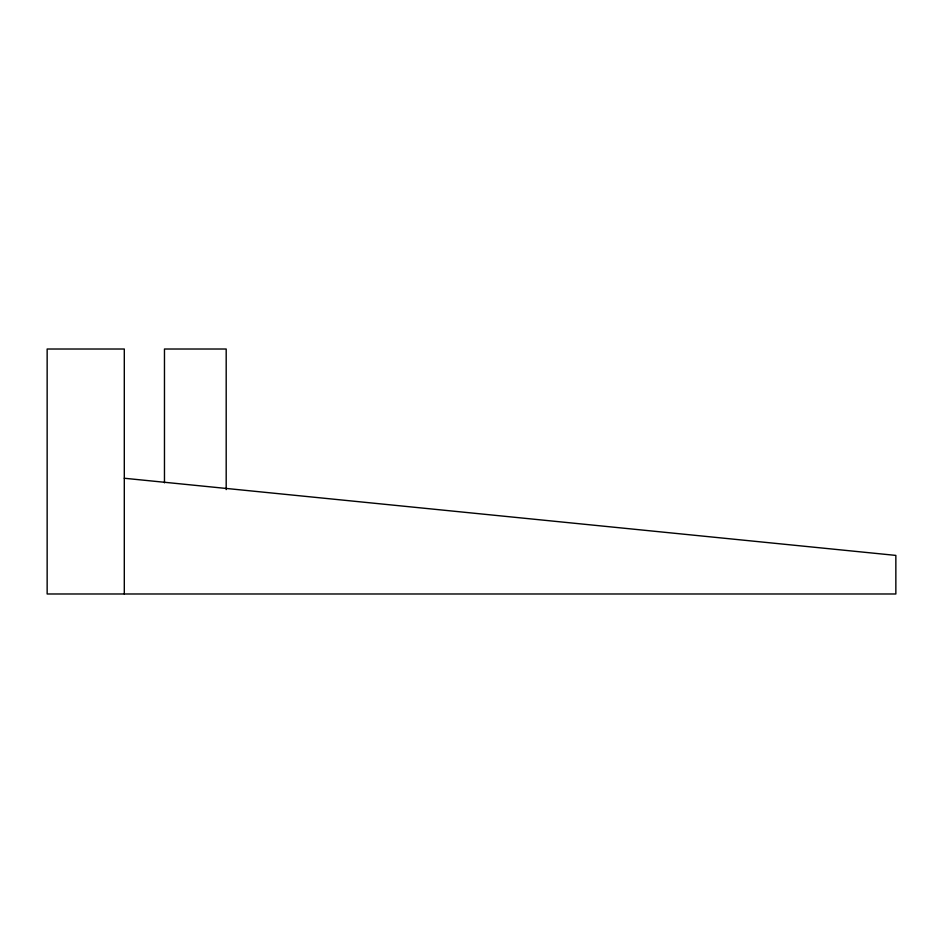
<?xml version="1.0" encoding="UTF-8"?>
<svg xmlns="http://www.w3.org/2000/svg" width="943" height="943" viewBox="0 0 943 943"><rect width="100%" height="100%" fill="white"/><g stroke="black" fill="none" stroke-linecap="round" stroke-linejoin="round"><path stroke-width="1.41" d="M124.299 478.254L895.85 555.403L895.85 593.984L47.15 593.984L47.15 349.016L124.299 349.016L124.299 593.984M226.19 489.606L226.19 349.016L164.471 349.016L164.471 482.828"/></g></svg>
